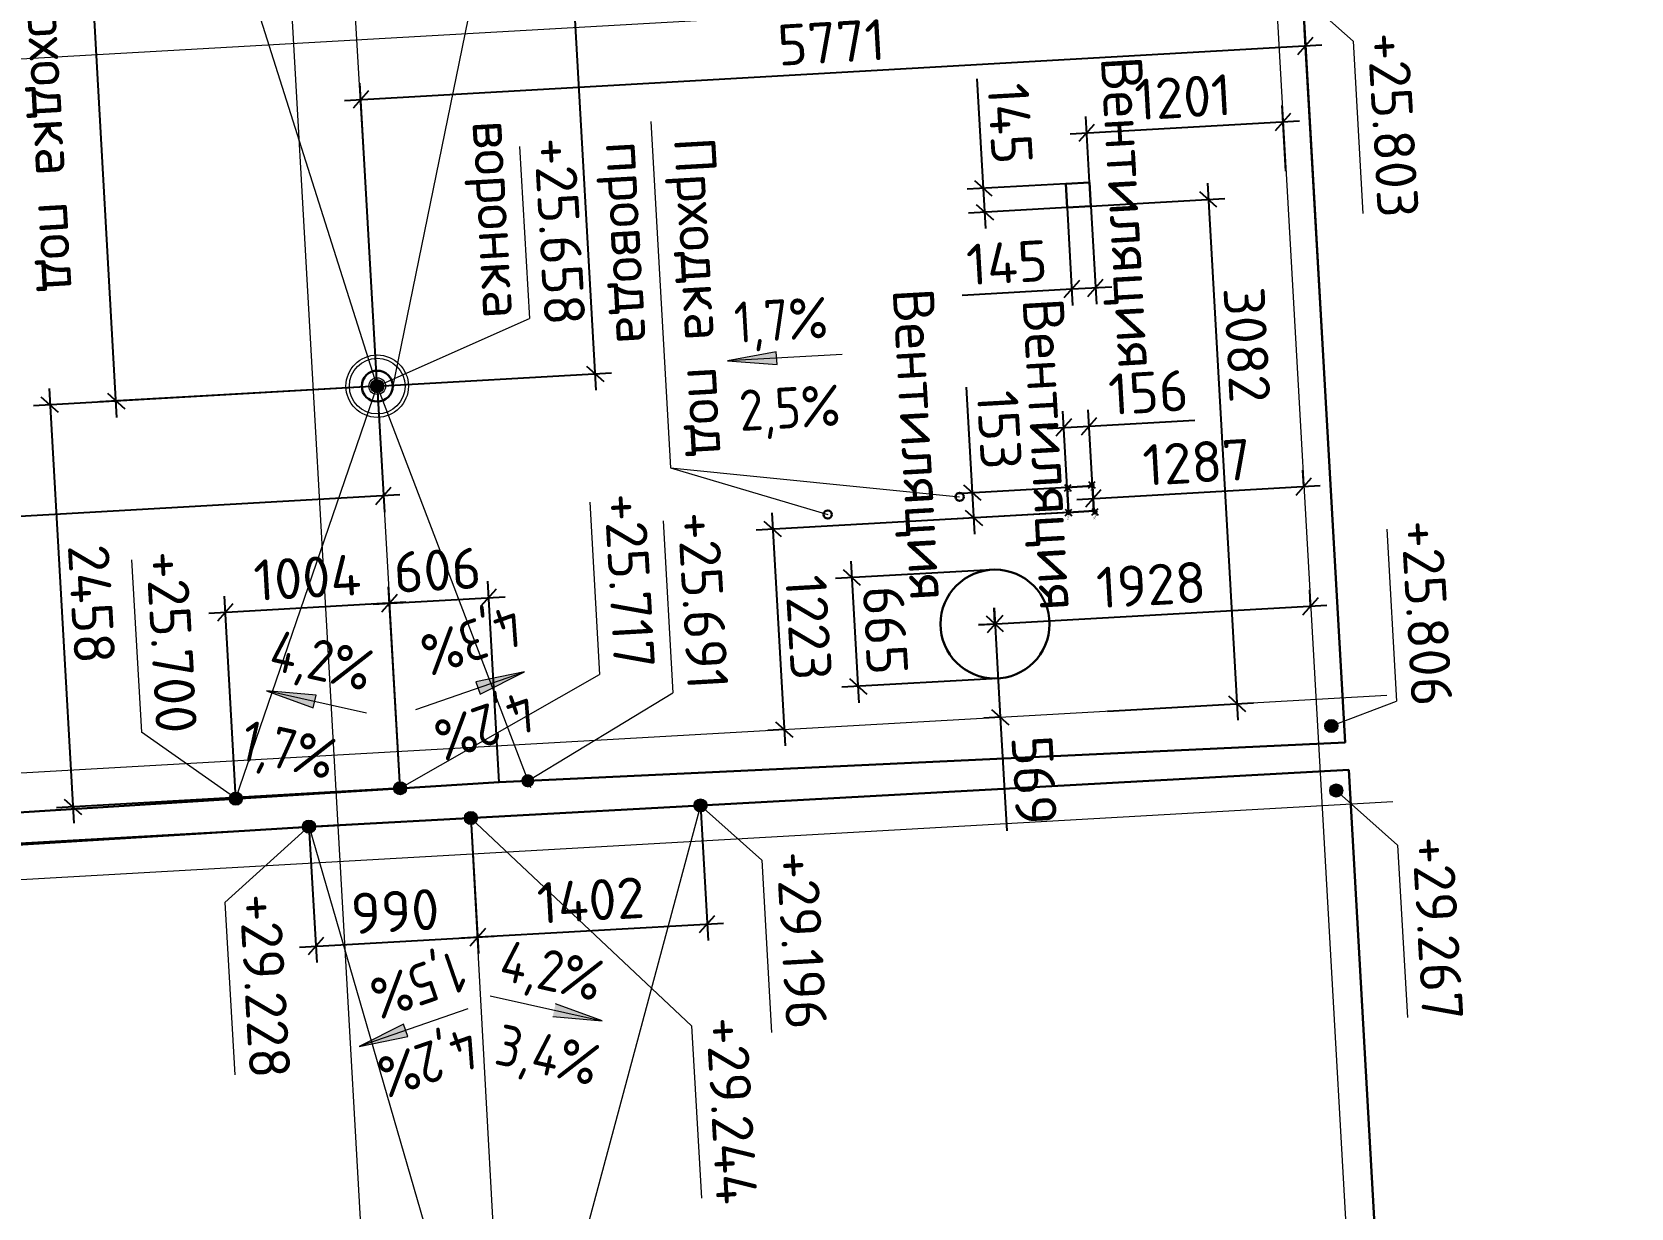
# Model space of a CAD drawing. Header units: metres. Extents: x 107714.2 to 107732.3, y 110797.9 to 110846.2.
# Drawn here: x 107721.78 to 107731.54, y 110826.75 to 110833.92 of the extents above; entities that cross this region are included whole.
import ezdxf

# ---------------------------------------------------------------- set-up
doc = ezdxf.new("R2010")
doc.units = ezdxf.units.M
doc.header["$PDMODE"] = 35
doc.header["$PDSIZE"] = 0.02
doc.linetypes.add('_ШПТ__20_т__2_5__Линия сетки', pattern=[25, 20, -2.5, 0, -2.5])
doc.linetypes.add('CENTER', pattern=[50.8, 31.75, -6.35, 6.35, -6.35])
for name, color, linetype, lineweight in [('Высотные отметки', 7, 'Continuous', 9), ('Линии1', 7, 'Continuous', 30), ('ОСИ', 251, 'CENTER', 18), ('Уклоны в точках', 7, 'Continuous', 9)]:
    doc.layers.add(name, color=color, linetype=linetype, lineweight=lineweight)
doc.layers.add('Сантехнические приборы', color=7, linetype='Continuous', lineweight=18, true_color=0x0080c0)
doc.layers.add('Слой1', color=7, linetype='Continuous')
doc.styles.add('GOST 2.304 type A', font='isocpeur.ttf')
doc.styles.add('GOST Common_2', font='', dxfattribs={"width": 0.9, "height": 250})
doc.styles.add('ISOCPEUR', font='isocpeur.ttf', dxfattribs={"height": 375})
doc.styles.get("Standard").update_dxf_attribs({"font": 'arial.ttf'})
doc.styles.get('GOST Common_2').set_extended_font_data('GOST Common')
doc.dimstyles.new('ISO-25', dxfattribs={"dimtxt": 0.25, "dimasz": 0.1, "dimexe": 0.1, "dimexo": 0, "dimgap": 0.06, "dimtad": 1, "dimdec": 0, "dimlfac": 1000, "dimtxsty": 'GOST 2.304 type A', "dimblk": 'OBLIQUE', "dimcen": 2.5, "dimdle": 0.1, "dimadec": 0, "dimazin": 0, "dimtfac": 1, "dimtdec": 0, "dimtmove": 0, "dimatfit": 3, "dimfxl": 1, "dimarcsym": 0})

# ---------------------------------------------------------------- blocks, each defined once
blk = doc.blocks.new('109_Водосточная воронка - Радиус 70-1083720-_О__R_8_390_')
at = {"layer": 'Сантехнические приборы', "color": 7}
for radius in [190.5, 169.9, 50.8]:
    blk.add_circle((0, 0), radius, dxfattribs=at)
blk = doc.blocks.new('_Oblique')
at = {"color": 0, "linetype": 'ByBlock', "lineweight": -2}
blk.add_line((-0.5, -0.5), (0.5, 0.5), dxfattribs=at)
blk = doc.blocks.new('*D126')
at = {"color": 0, "lineweight": -2, "transparency": 16777216}
for p, q in [((107724.4604, 110829.1272), (107720.4134, 110828.8972)), ((107720.7615, 110824.5342), (107720.5075, 110829.0027)), ((107724.6945, 110824.8579), (107720.656, 110824.6284))]:
    blk.add_line(p, q, dxfattribs=at)
at = {"layer": 'Defpoints', "color": 0, "lineweight": 9, "transparency": 16777216}
for p in [(107724.4604, 110829.1272), (107720.5132, 110828.9029), (107724.6945, 110824.8579, 29.1597)]:
    blk.add_point(p, dxfattribs=at)
at = {"color": 0, "lineweight": -2, "transparency": 16777216, "xscale": 0.1, "yscale": 0.1, "zscale": 0.1}
for p, rotation in [((107720.5132, 110828.9029), 93.25304974487426), ((107720.7558, 110824.6341), 273.2530497448743)]:
    blk.add_blockref('_Oblique', p, dxfattribs=dict(at, rotation=rotation))
at = {"color": 0, "lineweight": 9, "transparency": 16777216, "insert": (107720.8192, 110826.779), "char_height": 0.25, "attachment_point": 5, "rotation": 273.25305, "style": 'GOST 2.304 type A'}
blk.add_mtext('4276', dxfattribs=at)
blk = doc.blocks.new('*D128')
at = {"color": 0, "lineweight": -2, "transparency": 16777216}
for p, q in [((107724.4604, 110829.1272), (107724.5074, 110828.3009)), ((107723.4722, 110829.0746), (107723.5193, 110828.2448)), ((107723.4138, 110828.339), (107724.6015, 110828.4065))]:
    blk.add_line(p, q, dxfattribs=at)
at = {"layer": 'Defpoints', "color": 0, "lineweight": 9, "transparency": 16777216}
for p in [(107724.4604, 110829.1272), (107723.4722, 110829.0746), (107724.5017, 110828.4008)]:
    blk.add_point(p, dxfattribs=at)
at = {"color": 0, "lineweight": -2, "transparency": 16777216, "xscale": 0.1, "yscale": 0.1, "zscale": 0.1}
for p, rotation in [((107724.5017, 110828.4008), 3.253049744874275), ((107723.5137, 110828.3446), 183.2530497448743)]:
    blk.add_blockref('_Oblique', p, dxfattribs=dict(at, rotation=rotation))
at = {"color": 0, "lineweight": 9, "transparency": 16777216, "insert": (107723.9972, 110828.5574), "char_height": 0.25, "attachment_point": 5, "rotation": 3.25305, "style": 'GOST 2.304 type A'}
blk.add_mtext('990', dxfattribs=at)
blk = doc.blocks.new('*D129')
at = {"color": 0, "lineweight": -2, "transparency": 16777216}
for p, q in [((107724.4604, 110829.1272), (107724.5074, 110828.3009)), ((107725.8606, 110829.204), (107725.9074, 110828.3805)), ((107724.4019, 110828.3951), (107726.0016, 110828.486))]:
    blk.add_line(p, q, dxfattribs=at)
at = {"layer": 'Defpoints', "color": 0, "lineweight": 9, "transparency": 16777216}
for p in [(107724.4604, 110829.1272), (107725.8606, 110829.204), (107725.9017, 110828.4804)]:
    blk.add_point(p, dxfattribs=at)
at = {"color": 0, "lineweight": -2, "transparency": 16777216, "xscale": 0.1, "yscale": 0.1, "zscale": 0.1}
for p, rotation in [((107724.5017, 110828.4008), 183.2530497448743), ((107725.9017, 110828.4804), 3.253049744874275)]:
    blk.add_blockref('_Oblique', p, dxfattribs=dict(at, rotation=rotation))
at = {"color": 0, "lineweight": 9, "transparency": 16777216, "insert": (107725.1912, 110828.6253), "char_height": 0.25, "attachment_point": 5, "rotation": 3.25305, "style": 'GOST 2.304 type A'}
blk.add_mtext('1402', dxfattribs=at)
blk = doc.blocks.new('*D130')
at = {"color": 0, "lineweight": -2, "transparency": 16777216}
for p, q in [((107724.0279, 110829.3086), (107723.958, 110830.5376)), ((107724.6326, 110829.3468), (107724.5629, 110830.572)), ((107723.8639, 110830.4321), (107724.6684, 110830.4778))]:
    blk.add_line(p, q, dxfattribs=at)
at = {"layer": 'Defpoints', "color": 0, "lineweight": 9, "transparency": 16777216}
for p in [(107724.5686, 110830.4721), (107724.6326, 110829.3468), (107724.0279, 110829.3086, 25.6561)]:
    blk.add_point(p, dxfattribs=at)
at = {"color": 0, "lineweight": -2, "transparency": 16777216, "xscale": 0.1, "yscale": 0.1, "zscale": 0.1}
for p, rotation in [((107723.9637, 110830.4378), 183.2530497448743), ((107724.5686, 110830.4721), 3.253049744874275)]:
    blk.add_blockref('_Oblique', p, dxfattribs=dict(at, rotation=rotation))
at = {"color": 0, "lineweight": 9, "transparency": 16777216, "insert": (107724.2557, 110830.6397), "char_height": 0.25, "attachment_point": 5, "rotation": 3.25305, "style": 'GOST 2.304 type A'}
blk.add_mtext('606', dxfattribs=at)
blk = doc.blocks.new('*D131')
at = {"color": 0, "lineweight": -2, "transparency": 16777216}
for p, q in [((107724.0279, 110829.3086), (107723.958, 110830.5376)), ((107724.0636, 110830.4434), (107722.8618, 110830.3751)), ((107723.0262, 110829.2454), (107722.956, 110830.4806))]:
    blk.add_line(p, q, dxfattribs=at)
at = {"layer": 'Defpoints', "color": 0, "lineweight": 9, "transparency": 16777216}
for p in [(107722.9616, 110830.3808), (107723.0262, 110829.2454), (107724.0279, 110829.3086)]:
    blk.add_point(p, dxfattribs=at)
at = {"color": 0, "lineweight": -2, "transparency": 16777216, "xscale": 0.1, "yscale": 0.1, "zscale": 0.1}
for p, rotation in [((107723.9637, 110830.4378), 3.253049744874268), ((107722.9616, 110830.3808), 183.2530497448743)]:
    blk.add_blockref('_Oblique', p, dxfattribs=dict(at, rotation=rotation))
at = {"color": 0, "lineweight": 9, "transparency": 16777216, "insert": (107723.4623, 110830.5946), "char_height": 0.25, "attachment_point": 5, "rotation": 3.25305, "style": 'GOST 2.304 type A'}
blk.add_mtext('1004', dxfattribs=at)
blk = doc.blocks.new('*D132')
at = {"color": 0, "lineweight": -2, "transparency": 16777216}
for p, q in [((107723.8884, 110831.7624), (107721.7924, 110831.6432)), ((107721.8865, 110831.7487), (107722.0374, 110829.0953)), ((107724.0279, 110829.3086), (107721.9318, 110829.1895))]:
    blk.add_line(p, q, dxfattribs=at)
at = {"layer": 'Defpoints', "color": 0, "lineweight": 9, "transparency": 16777216}
for p in [(107723.8884, 110831.7624), (107724.0279, 110829.3086, 25.6561), (107722.0317, 110829.1952)]:
    blk.add_point(p, dxfattribs=at)
at = {"color": 0, "lineweight": -2, "transparency": 16777216, "xscale": 0.1, "yscale": 0.1, "zscale": 0.1}
for p, rotation in [((107721.8922, 110831.6489), 93.25304974487426), ((107722.0317, 110829.1952), 273.2530497448743)]:
    blk.add_blockref('_Oblique', p, dxfattribs=dict(at, rotation=rotation))
at = {"color": 0, "lineweight": 9, "transparency": 16777216, "insert": (107722.1466, 110830.4325), "char_height": 0.25, "attachment_point": 5, "rotation": 273.25305, "style": 'GOST 2.304 type A'}
blk.add_mtext('2458', dxfattribs=at)
blk = doc.blocks.new('*D133')
at = {"color": 0, "lineweight": -2, "transparency": 16777216}
for p, q in [((107722.3012, 110831.572), (107721.9811, 110837.2032)), ((107722.1923, 110837.1151), (107721.8869, 110837.0977)), ((107723.8884, 110831.7624), (107722.1956, 110831.6661))]:
    blk.add_line(p, q, dxfattribs=at)
at = {"layer": 'Defpoints', "color": 0, "lineweight": 9, "transparency": 16777216}
for p in [(107721.9868, 110837.1034), (107722.1923, 110837.1151), (107723.8884, 110831.7624)]:
    blk.add_point(p, dxfattribs=at)
at = {"color": 0, "lineweight": -2, "transparency": 16777216, "xscale": 0.1, "yscale": 0.1, "zscale": 0.1}
for p, rotation in [((107721.9868, 110837.1034), 93.25304974487426), ((107722.2955, 110831.6718), 273.2530497448743)]:
    blk.add_blockref('_Oblique', p, dxfattribs=dict(at, rotation=rotation))
at = {"color": 0, "lineweight": 9, "transparency": 16777216, "insert": (107722.3258, 110834.3981), "char_height": 0.25, "attachment_point": 5, "rotation": 273.25305, "style": 'GOST 2.304 type A'}
blk.add_mtext('5440', dxfattribs=at)
blk = doc.blocks.new('*D156')
at = {"color": 0, "lineweight": -2, "transparency": 16777216}
for p, q in [((107727.5872, 110832.9691), (107727.5492, 110833.6381)), ((107728.0882, 110832.9976), (107727.4874, 110832.9635)), ((107727.6011, 110832.7245), (107727.5872, 110832.9691)), ((107728.0965, 110832.8528), (107727.4956, 110832.8187))]:
    blk.add_line(p, q, dxfattribs=at)
at = {"layer": 'Defpoints', "color": 0, "lineweight": 9, "transparency": 16777216}
for p in [(107727.5872, 110832.9691), (107728.0882, 110832.9976), (107728.0965, 110832.8528)]:
    blk.add_point(p, dxfattribs=at)
at = {"color": 0, "lineweight": -2, "transparency": 16777216, "xscale": 0.1, "yscale": 0.1, "zscale": 0.1}
for p, rotation in [((107727.5872, 110832.9691), 93.25304974487426), ((107727.5955, 110832.8244), 273.2530497448743)]:
    blk.add_blockref('_Oblique', p, dxfattribs=dict(at, rotation=rotation))
at = {"color": 0, "lineweight": 9, "transparency": 16777216, "insert": (107727.7501, 110833.364), "char_height": 0.25, "attachment_point": 5, "rotation": 273.25305, "style": 'GOST 2.304 type A'}
blk.add_mtext('145', dxfattribs=at)
blk = doc.blocks.new('*D157')
at = {"color": 0, "lineweight": -2, "transparency": 16777216}
for p, q in [((107728.9528, 110833.0017), (107729.139, 110829.725)), ((107728.1688, 110832.857), (107729.0583, 110832.9075)), ((107728.3437, 110829.7799), (107729.2332, 110829.8305))]:
    blk.add_line(p, q, dxfattribs=at)
at = {"layer": 'Defpoints', "color": 0, "lineweight": 9, "transparency": 16777216}
for p in [(107728.1688, 110832.857), (107729.1333, 110829.8248), (107728.3437, 110829.7799)]:
    blk.add_point(p, dxfattribs=at)
at = {"color": 0, "lineweight": -2, "transparency": 16777216, "xscale": 0.1, "yscale": 0.1, "zscale": 0.1}
for p, rotation in [((107728.9585, 110832.9018), 93.25304974487426), ((107729.1333, 110829.8248), 273.2530497448743)]:
    blk.add_blockref('_Oblique', p, dxfattribs=dict(at, rotation=rotation))
at = {"color": 0, "lineweight": 9, "transparency": 16777216, "insert": (107729.1942, 110832.0145), "char_height": 0.25, "attachment_point": 5, "rotation": 273.25305, "style": 'GOST 2.304 type A'}
blk.add_mtext('3082', dxfattribs=at)
blk = doc.blocks.new('*D158')
at = {"color": 0, "lineweight": -2, "transparency": 16777216}
for p, q in [((107729.4316, 110833.074), (107729.4088, 110833.4752)), ((107728.116, 110833.3015), (107729.5143, 110833.381)), ((107728.233, 110833.0058), (107728.2102, 110833.4071))]:
    blk.add_line(p, q, dxfattribs=at)
at = {"layer": 'Defpoints', "color": 0, "lineweight": 9, "transparency": 16777216}
for p in [(107729.4145, 110833.3753), (107729.4316, 110833.074), (107728.233, 110833.0058)]:
    blk.add_point(p, dxfattribs=at)
at = {"color": 0, "lineweight": -2, "transparency": 16777216, "xscale": 0.1, "yscale": 0.1, "zscale": 0.1}
for p, rotation in [((107729.4145, 110833.3753), 3.253049744874275), ((107728.2159, 110833.3072), 183.2530497448743)]:
    blk.add_blockref('_Oblique', p, dxfattribs=dict(at, rotation=rotation))
at = {"color": 0, "lineweight": 9, "transparency": 16777216, "insert": (107728.8047, 110833.526), "char_height": 0.25, "attachment_point": 5, "rotation": 3.25305, "style": 'GOST 2.304 type A'}
blk.add_mtext('1201', dxfattribs=at)
blk = doc.blocks.new('*D159')
at = {"color": 0, "lineweight": -2, "transparency": 16777216}
for p, q in [((107728.0965, 110832.8528), (107728.1305, 110832.2537)), ((107728.2412, 110832.8611), (107728.2753, 110832.2619)), ((107728.1248, 110832.3535), (107727.4559, 110832.3155)), ((107728.3694, 110832.3674), (107728.1248, 110832.3535))]:
    blk.add_line(p, q, dxfattribs=at)
at = {"layer": 'Defpoints', "color": 0, "lineweight": 9, "transparency": 16777216}
for p in [(107728.0965, 110832.8528), (107728.2412, 110832.8611), (107728.1248, 110832.3535)]:
    blk.add_point(p, dxfattribs=at)
at = {"color": 0, "lineweight": -2, "transparency": 16777216, "xscale": 0.1, "yscale": 0.1, "zscale": 0.1}
for p, rotation in [((107728.1248, 110832.3535), 183.2530497448743), ((107728.2696, 110832.3618), 3.253049744874268)]:
    blk.add_blockref('_Oblique', p, dxfattribs=dict(at, rotation=rotation))
at = {"color": 0, "lineweight": 9, "transparency": 16777216, "insert": (107727.73, 110832.5164), "char_height": 0.25, "attachment_point": 5, "rotation": 3.25305, "style": 'GOST 2.304 type A'}
blk.add_mtext('145', dxfattribs=at)
blk = doc.blocks.new('*D160')
at = {"color": 0, "lineweight": -2, "transparency": 16777216}
for p, q in [((107728.183, 110830.9961), (107726.2012, 110830.8835)), ((107726.2954, 110830.989), (107726.3761, 110829.5679)), ((107726.3705, 110829.6678), (107726.2706, 110829.6621))]:
    blk.add_line(p, q, dxfattribs=at)
at = {"layer": 'Defpoints', "color": 0, "lineweight": 9, "transparency": 16777216}
for p in [(107728.183, 110830.9961), (107726.3705, 110829.6678), (107726.3705, 110829.6678)]:
    blk.add_point(p, dxfattribs=at)
at = {"color": 0, "lineweight": -2, "transparency": 16777216, "xscale": 0.1, "yscale": 0.1, "zscale": 0.1}
for p, rotation in [((107726.301, 110830.8892), 93.25304974487426), ((107726.3705, 110829.6678), 273.2530497448743)]:
    blk.add_blockref('_Oblique', p, dxfattribs=dict(at, rotation=rotation))
at = {"color": 0, "lineweight": 9, "transparency": 16777216, "insert": (107726.5204, 110830.289), "char_height": 0.25, "attachment_point": 5, "rotation": 273.25305, "style": 'GOST 2.304 type A'}
blk.add_mtext('1223', dxfattribs=at)
blk = doc.blocks.new('*D161')
at = {"color": 0, "lineweight": -2, "transparency": 16777216}
for p, q in [((107728.2563, 110831.077), (107728.2506, 110831.1769)), ((107729.541, 110831.15), (107729.5353, 110831.2499)), ((107728.1565, 110831.0713), (107729.6408, 110831.1557))]:
    blk.add_line(p, q, dxfattribs=at)
at = {"layer": 'Defpoints', "color": 0, "lineweight": 9, "transparency": 16777216}
for p in [(107728.2563, 110831.077), (107729.541, 110831.15), (107729.541, 110831.15)]:
    blk.add_point(p, dxfattribs=at)
at = {"color": 0, "lineweight": -2, "transparency": 16777216, "xscale": 0.1, "yscale": 0.1, "zscale": 0.1}
for p, rotation in [((107729.541, 110831.15), 3.253049744874275), ((107728.2563, 110831.077), 183.2530497448743)]:
    blk.add_blockref('_Oblique', p, dxfattribs=dict(at, rotation=rotation))
at = {"color": 0, "lineweight": 9, "transparency": 16777216, "insert": (107728.8881, 110831.2982), "char_height": 0.25, "attachment_point": 5, "rotation": 3.25305, "style": 'GOST 2.304 type A'}
blk.add_mtext('1287', dxfattribs=at)
blk = doc.blocks.new('*D162')
at = {"color": 0, "lineweight": -2, "transparency": 16777216}
for p, q in [((107727.5201, 110831.1119), (107727.4835, 110831.7558)), ((107728.0966, 110831.1446), (107727.4203, 110831.1062)), ((107727.5345, 110830.8591), (107727.5201, 110831.1119)), ((107728.1053, 110830.9917), (107727.429, 110830.9533))]:
    blk.add_line(p, q, dxfattribs=at)
at = {"layer": 'Defpoints', "color": 0, "lineweight": 9, "transparency": 16777216}
for p in [(107727.5201, 110831.1119), (107728.0966, 110831.1446), (107728.1053, 110830.9917)]:
    blk.add_point(p, dxfattribs=at)
at = {"color": 0, "lineweight": -2, "transparency": 16777216, "xscale": 0.1, "yscale": 0.1, "zscale": 0.1}
for p, rotation in [((107727.5201, 110831.1119), 93.25304974487426), ((107727.5288, 110830.959), 273.2530497448743)]:
    blk.add_blockref('_Oblique', p, dxfattribs=dict(at, rotation=rotation))
at = {"color": 0, "lineweight": 9, "transparency": 16777216, "insert": (107727.6837, 110831.4943), "char_height": 0.25, "attachment_point": 5, "rotation": 273.25305, "style": 'GOST 2.304 type A'}
blk.add_mtext('153', dxfattribs=at)
blk = doc.blocks.new('*D163')
at = {"color": 0, "lineweight": -2, "transparency": 16777216}
for p, q in [((107728.0966, 110831.1446), (107728.0701, 110831.61)), ((107728.252, 110831.1535), (107728.2255, 110831.6188)), ((107727.976, 110831.5045), (107728.2312, 110831.519)), ((107728.2312, 110831.519), (107728.8751, 110831.5556))]:
    blk.add_line(p, q, dxfattribs=at)
at = {"layer": 'Defpoints', "color": 0, "lineweight": 9, "transparency": 16777216}
for p in [(107728.2312, 110831.519), (107728.0966, 110831.1446), (107728.252, 110831.1535)]:
    blk.add_point(p, dxfattribs=at)
at = {"color": 0, "lineweight": -2, "transparency": 16777216, "xscale": 0.1, "yscale": 0.1, "zscale": 0.1}
for p, rotation in [((107728.0758, 110831.5102), 183.2530497448743), ((107728.2312, 110831.519), 3.253049744874275)]:
    blk.add_blockref('_Oblique', p, dxfattribs=dict(at, rotation=rotation))
at = {"color": 0, "lineweight": 9, "transparency": 16777216, "insert": (107728.5926, 110831.7248), "char_height": 0.25, "attachment_point": 5, "rotation": 3.25305, "style": 'GOST 2.304 type A'}
blk.add_mtext('156', dxfattribs=at)
blk = doc.blocks.new('*D164')
at = {"color": 0, "lineweight": -2, "transparency": 16777216}
for p, q in [((107726.8283, 110829.8306), (107726.7792, 110830.6939)), ((107727.6383, 110830.6425), (107726.685, 110830.5884)), ((107727.676, 110829.979), (107726.7228, 110829.9248))]:
    blk.add_line(p, q, dxfattribs=at)
at = {"layer": 'Defpoints', "color": 0, "lineweight": 9, "transparency": 16777216}
for p in [(107726.7849, 110830.594), (107727.6383, 110830.6425, 25.7483), (107727.676, 110829.979, 25.7483)]:
    blk.add_point(p, dxfattribs=at)
at = {"color": 0, "lineweight": -2, "transparency": 16777216, "xscale": 0.1, "yscale": 0.1, "zscale": 0.1}
for p, rotation in [((107726.7849, 110830.594), 93.25304974487426), ((107726.8226, 110829.9305), 273.2530497448743)]:
    blk.add_blockref('_Oblique', p, dxfattribs=dict(at, rotation=rotation))
at = {"color": 0, "lineweight": 9, "transparency": 16777216, "insert": (107726.9884, 110830.2728), "char_height": 0.25, "attachment_point": 5, "rotation": 273.25305, "style": 'GOST 2.304 type A'}
blk.add_mtext('665', dxfattribs=at)
blk = doc.blocks.new('*D165')
at = {"color": 0, "lineweight": -2, "transparency": 16777216}
for p, q in [((107727.6515, 110830.4106), (107727.6894, 110829.7427)), ((107727.6571, 110830.3108), (107727.5573, 110830.3051)), ((107727.6894, 110829.7427), (107727.5896, 110829.7371)), ((107727.6894, 110829.7427), (107727.7289, 110829.0489))]:
    blk.add_line(p, q, dxfattribs=at)
at = {"layer": 'Defpoints', "color": 0, "lineweight": 9, "transparency": 16777216}
for p in [(107727.6571, 110830.3108, 25.7483), (107727.6894, 110829.7427), (107727.6894, 110829.7427)]:
    blk.add_point(p, dxfattribs=at)
at = {"color": 0, "lineweight": -2, "transparency": 16777216, "xscale": 0.1, "yscale": 0.1, "zscale": 0.1}
for p, rotation in [((107727.6571, 110830.3108), 93.25304974487426), ((107727.6894, 110829.7427), 273.2530497448743)]:
    blk.add_blockref('_Oblique', p, dxfattribs=dict(at, rotation=rotation))
at = {"color": 0, "lineweight": 9, "transparency": 16777216, "insert": (107727.8967, 110829.3564), "char_height": 0.25, "attachment_point": 5, "rotation": 273.25305, "style": 'GOST 2.304 type A'}
blk.add_mtext('569', dxfattribs=at)
blk = doc.blocks.new('*D166')
at = {"color": 0, "lineweight": -2, "transparency": 16777216}
for p, q in [((107729.5824, 110830.4202), (107729.5768, 110830.52)), ((107727.5573, 110830.3051), (107729.6823, 110830.4259)), ((107727.6571, 110830.3108), (107727.6515, 110830.4106))]:
    blk.add_line(p, q, dxfattribs=at)
at = {"layer": 'Defpoints', "color": 0, "lineweight": 9, "transparency": 16777216}
for p in [(107729.5824, 110830.4202), (107729.5824, 110830.4202), (107727.6571, 110830.3108, 25.7483)]:
    blk.add_point(p, dxfattribs=at)
at = {"color": 0, "lineweight": -2, "transparency": 16777216, "xscale": 0.1, "yscale": 0.1, "zscale": 0.1}
for p, rotation in [((107729.5824, 110830.4202), 3.253049744874275), ((107727.6571, 110830.3108), 183.2530497448743)]:
    blk.add_blockref('_Oblique', p, dxfattribs=dict(at, rotation=rotation))
at = {"color": 0, "lineweight": 9, "transparency": 16777216, "insert": (107728.6093, 110830.5502), "char_height": 0.25, "attachment_point": 5, "rotation": 3.25305, "style": 'GOST 2.304 type A'}
blk.add_mtext('1928', dxfattribs=at)
blk = doc.blocks.new('*D174')
at = {"color": 0, "lineweight": -2, "transparency": 16777216}
for p, q in [((107729.6505, 110832.0901), (107729.5454, 110833.9393)), ((107723.6891, 110833.5063), (107729.651, 110833.8452)), ((107723.8884, 110831.7624), (107723.7833, 110833.6118))]:
    blk.add_line(p, q, dxfattribs=at)
at = {"layer": 'Defpoints', "color": 0, "lineweight": 9, "transparency": 16777216}
for p in [(107729.5511, 110833.8395), (107729.6505, 110832.0901), (107723.8884, 110831.7624)]:
    blk.add_point(p, dxfattribs=at)
at = {"color": 0, "lineweight": -2, "transparency": 16777216, "xscale": 0.1, "yscale": 0.1, "zscale": 0.1}
for p, rotation in [((107729.5511, 110833.8395), 3.253049744874275), ((107723.789, 110833.512), 183.2530497448743)]:
    blk.add_blockref('_Oblique', p, dxfattribs=dict(at, rotation=rotation))
at = {"color": 0, "lineweight": 9, "transparency": 16777216, "insert": (107726.6596, 110833.8604), "char_height": 0.25, "attachment_point": 5, "rotation": 3.25305, "style": 'GOST 2.304 type A'}
blk.add_mtext('5771', dxfattribs=at)
blk = doc.blocks.new('*D175')
at = {"color": 0, "lineweight": -2, "transparency": 16777216}
for p, q in [((107723.8884, 110831.7624), (107723.9322, 110830.9927)), ((107717.3797, 110831.4282), (107717.4255, 110830.6229)), ((107724.0263, 110831.0983), (107717.32, 110830.7171))]:
    blk.add_line(p, q, dxfattribs=at)
at = {"layer": 'Defpoints', "color": 0, "lineweight": 9, "transparency": 16777216}
for p in [(107723.8884, 110831.7624), (107717.3797, 110831.4282), (107717.4198, 110830.7228)]:
    blk.add_point(p, dxfattribs=at)
at = {"color": 0, "lineweight": -2, "transparency": 16777216, "xscale": 0.1, "yscale": 0.1, "zscale": 0.1}
for p, rotation in [((107723.9265, 110831.0926), 3.253049744874268), ((107717.4198, 110830.7228), 183.2530497448743)]:
    blk.add_blockref('_Oblique', p, dxfattribs=dict(at, rotation=rotation))
at = {"color": 0, "lineweight": 9, "transparency": 16777216, "insert": (107720.6627, 110831.0924), "char_height": 0.25, "attachment_point": 5, "rotation": 3.25305, "style": 'GOST 2.304 type A'}
blk.add_mtext('6517', dxfattribs=at)
blk = doc.blocks.new('*D176')
at = {"color": 0, "lineweight": -2, "transparency": 16777216}
for p, q in [((107725.2245, 110831.7381), (107724.9044, 110837.3694)), ((107723.57, 110837.1934), (107725.0099, 110837.2752)), ((107723.8884, 110831.7624), (107725.3187, 110831.8437))]:
    blk.add_line(p, q, dxfattribs=at)
at = {"layer": 'Defpoints', "color": 0, "lineweight": 9, "transparency": 16777216}
for p in [(107724.9101, 110837.2696), (107723.57, 110837.1934), (107723.8884, 110831.7624)]:
    blk.add_point(p, dxfattribs=at)
at = {"color": 0, "lineweight": -2, "transparency": 16777216, "xscale": 0.1, "yscale": 0.1, "zscale": 0.1}
for p, rotation in [((107724.9101, 110837.2696), 93.25304974487426), ((107725.2188, 110831.838), 273.2530497448743)]:
    blk.add_blockref('_Oblique', p, dxfattribs=dict(at, rotation=rotation))
at = {"color": 0, "lineweight": 9, "transparency": 16777216, "insert": (107725.2492, 110834.5643), "char_height": 0.25, "attachment_point": 5, "rotation": 273.25305, "style": 'GOST 2.304 type A'}
blk.add_mtext('5440', dxfattribs=at)

msp = doc.modelspace()

# ---------------------------------------------------------------- hatches: boundary and pattern name
at = {"layer": 'Высотные отметки', "lineweight": 20}
h = msp.add_hatch(color=256, dxfattribs=at)
edge = h.paths.add_edge_path(flags=0)
edge.add_arc((107723.8884, 110831.7624), 0.04, -86.74695, 273.25305)
h = msp.add_hatch(color=256, dxfattribs=at)
edge = h.paths.add_edge_path(flags=0)
edge.add_arc((107729.7089, 110829.6888), 0.04, -86.74695, 273.25305)
h = msp.add_hatch(color=256, dxfattribs=at)
edge = h.paths.add_edge_path(flags=0)
edge.add_arc((107724.0279, 110829.3086), 0.04, -86.74695, 273.25305)
h = msp.add_hatch(color=256, dxfattribs=at)
edge = h.paths.add_edge_path(flags=0)
edge.add_arc((107724.8071, 110829.3544), 0.04, -86.74695, 273.25305)
h = msp.add_hatch(color=256, dxfattribs=at)
edge = h.paths.add_edge_path(flags=0)
edge.add_arc((107729.7389, 110829.2948), 0.04, -86.74695, 273.25305)
h = msp.add_hatch(color=256, dxfattribs=at)
edge = h.paths.add_edge_path(flags=0)
edge.add_arc((107723.0262, 110829.2454), 0.04, -86.74695, 273.25305)
h = msp.add_hatch(color=256, dxfattribs=at)
edge = h.paths.add_edge_path(flags=0)
edge.add_arc((107725.8606, 110829.204), 0.04, -86.74695, 273.25305)
h = msp.add_hatch(color=256, dxfattribs=at)
edge = h.paths.add_edge_path(flags=0)
edge.add_arc((107724.4604, 110829.1272), 0.04, -86.74695, 273.25305)
h = msp.add_hatch(color=256, dxfattribs=at)
edge = h.paths.add_edge_path(flags=0)
edge.add_arc((107723.4722, 110829.0746), 0.04, -86.74695, 273.25305)
at = {"layer": 'Уклоны в точках', "lineweight": 20}
for points in [[(107726.0259, 110831.9162), (107726.3276, 110831.8938), (107726.3231, 110831.9727)], [(107724.7866, 110830.0186), (107724.4902, 110829.9577), (107724.516, 110829.8831)], [(107723.2142, 110829.9032), (107723.4984, 110829.7992), (107723.5156, 110829.8763)], [(107725.2607, 110827.8898), (107724.9766, 110827.9938), (107724.9594, 110827.9167)], [(107723.7794, 110827.7335), (107724.0758, 110827.7944), (107724.0499, 110827.8691)]]:
    msp.add_hatch(color=256, dxfattribs=at).paths.add_polyline_path(points, flags=0)

# ---------------------------------------------------------------- linework, layer by layer
at = {"lineweight": 9}
for p, q in [((107723.0265, 110829.2462), (107723.8884, 110831.7624, 25.6561)), ((107723.8884, 110831.7624, 25.6561), (107724.8233, 110829.3124, 25.6907))]:
    msp.add_line(p, q, dxfattribs=at)
for points in [[(107723.8884, 110831.7624), (107722.1923, 110837.1151), (107723.3087, 110841.6486), (107722.0934, 110844.0032)], [(107723.8884, 110831.7624), (107723.3087, 110841.6486)], [(107724.6895, 110824.9493), (107724.4604, 110829.1272)], [(107725.8606, 110829.204), (107724.7182, 110824.9463)], [(107723.4738, 110829.0731), (107724.669, 110824.9458)]]:
    msp.add_lwpolyline(points, dxfattribs=at)
for points, elevation in [([(107725.1127, 110837.2811), (107723.9827, 110831.7551)], 25.7073), ([(107723.8884, 110831.7624), (107724.0279, 110829.3086)], 25.6561)]:
    msp.add_lwpolyline(points, dxfattribs=dict(at, elevation=elevation))
at = {"color": 1, "lineweight": 9}
for points in [[(107725.5572, 110833.377), (107725.6773, 110831.2639), (107726.6368, 110830.9794)], [(107725.6773, 110831.2639), (107727.4414, 110831.0873)]]:
    msp.add_lwpolyline(points, dxfattribs=at)
at = {"lineweight": 30}
for centre in [(107727.4414, 110831.0873, 24.4673), (107726.6368, 110830.9794, 24.4673)]:
    msp.add_circle(centre, 0.025, dxfattribs=at)
at = {"layer": 'Высотные отметки'}
for p, q in [((107729.4666, 110834.2008), (107729.841, 110833.8666)), ((107729.841, 110833.8666), (107729.9008, 110832.8157)), ((107724.757, 110833.2253), (107724.8167, 110832.1744)), ((107723.8884, 110831.7624), (107724.8167, 110832.1744)), ((107725.1851, 110831.0547, 25.6561), (107725.2448, 110830.0038, 25.6561)), ((107725.6329, 110830.941), (107725.6926, 110829.8901)), ((107730.0466, 110830.8907), (107730.1064, 110829.8398)), ((107722.3902, 110830.7024), (107722.4499, 110829.6516)), ((107724.0279, 110829.3086, 25.6561), (107725.2448, 110830.0038, 25.6561)), ((107724.807, 110829.355), (107725.6926, 110829.8901)), ((107729.7089, 110829.6888), (107730.1064, 110829.8398)), ((107723.0262, 110829.2454), (107722.4499, 110829.6516)), ((107729.7389, 110829.2948), (107730.1133, 110828.9607)), ((107724.4604, 110829.1272, 29.1756), (107725.8064, 110827.8591, 29.1756)), ((107725.8606, 110829.204, 29.1756), (107726.235, 110828.8699, 29.1756)), ((107723.4722, 110829.0746), (107722.9596, 110828.6114, 29.1756)), ((107730.1133, 110828.9607), (107730.173, 110827.9098)), ((107726.235, 110828.8699, 29.1756), (107726.2947, 110827.819, 29.1756)), ((107722.9596, 110828.6114, 29.1756), (107723.0193, 110827.5605, 29.1756)), ((107725.8064, 110827.8591, 29.1756), (107725.8661, 110826.8082, 29.1756))]:
    msp.add_line(p, q, dxfattribs=at)
at = {"layer": 'Высотные отметки', "lineweight": 20}
for centre in [(107723.8884, 110831.7624), (107729.7089, 110829.6888), (107724.0279, 110829.3086, 25.6561), (107729.7389, 110829.2948), (107723.0262, 110829.2454), (107725.8606, 110829.204, 29.1756), (107724.4604, 110829.1272, 29.1756), (107723.4722, 110829.0746)]:
    msp.add_circle(centre, 0.04, dxfattribs=at)
at = {"layer": 'Линии1'}
for points in [[(107728.9887, 110844.3874), (107729.2487, 110839.3862), (107729.5202, 110834.3812), (107729.7929, 110829.5884), (107724.6326, 110829.3468), (107717.5097, 110828.8973), (107717.2842, 110833.2892), (107717.007, 110838.2211), (107716.6987, 110843.6966), (107720.0244, 110843.8801), (107722.5482, 110844.0303), (107723.9174, 110844.1052)], [(107728.0882, 110832.9976), (107728.0965, 110832.8528), (107728.2412, 110832.8611), (107728.233, 110833.0058)], [(107728.0966, 110831.1446), (107728.1053, 110830.9917), (107728.2606, 110831.0006), (107728.252, 110831.1535)], [(107729.8146, 110829.4216), (107730.1535, 110823.4379), (107730.4955, 110817.4217), (107730.8232, 110811.4345), (107731.1948, 110805.4522), (107731.5369, 110799.069), (107727.5664, 110798.848), (107726.1087, 110798.7645), (107724.6366, 110798.6691), (107721.5411, 110798.4787), (107719.2511, 110798.3483), (107718.9307, 110804.4255), (107718.5833, 110810.3458), (107718.2386, 110816.3355), (107717.9049, 110822.3253), (107717.7185, 110825.242), (107717.5134, 110828.7285), (107721.099, 110828.9269), (107723.4738, 110829.0731), (107725.8606, 110829.204)]]:
    msp.add_lwpolyline(points, close=True, dxfattribs=at)
for centre, radius in [((107723.8884, 110831.7624, 25.6561), 0.0945), ((107727.6571, 110830.3108, 25.7483), 0.3323)]:
    msp.add_circle(centre, radius, dxfattribs=at)
at = {"layer": 'ОСИ', "linetype": '_ШПТ__20_т__2_5__Линия сетки', "lineweight": 5}
for p, q in [((107728.735, 110845.3308), (107731.3809, 110798.7777)), ((107722.7446, 110844.9904), (107725.3906, 110798.4372)), ((107715.6173, 110833.4136), (107729.8011, 110834.2198)), ((107715.8641, 110829.0706), (107730.048, 110829.8768)), ((107716.4127, 110828.4508), (107730.0849, 110829.2278))]:
    msp.add_line(p, q, dxfattribs=at)
at = {"layer": 'Слой1'}
for p in [(107728.2484, 110831.1607, 25.7605), (107728.101, 110831.1422, 25.7539), (107728.1053, 110830.9917, 25.7544), (107728.2672, 110830.9952, 25.7562)]:
    msp.add_point(p, dxfattribs=at)
at = {"layer": 'Уклоны в точках', "lineweight": 20}
for p, q in [((107726.3231, 110831.9727), (107726.0259, 110831.9162)), ((107726.3276, 110831.8938), (107726.3231, 110831.9727)), ((107726.0259, 110831.9162), (107726.3276, 110831.8938)), ((107724.7866, 110830.0186, -29.165), (107724.4902, 110829.9577, -29.165)), ((107724.516, 110829.8831, -29.165), (107724.7866, 110830.0186, -29.165)), ((107723.2142, 110829.9032, -58.33), (107723.4984, 110829.7992, -58.33)), ((107723.5156, 110829.8763, -58.33), (107723.2142, 110829.9032, -58.33)), ((107724.4902, 110829.9577, -29.165), (107724.516, 110829.8831, -29.165)), ((107723.4984, 110829.7992, -58.33), (107723.5156, 110829.8763, -58.33)), ((107725.2607, 110827.8898), (107724.9766, 110827.9938)), ((107724.0499, 110827.8691), (107723.7794, 110827.7335)), ((107724.0758, 110827.7944), (107724.0499, 110827.8691)), ((107724.9594, 110827.9167), (107725.2607, 110827.8898)), ((107723.7794, 110827.7335), (107724.0758, 110827.7944))]:
    msp.add_line(p, q, dxfattribs=at)
at = {"layer": 'Уклоны в точках'}
for p, q in [((107726.7247, 110831.956), (107726.0259, 110831.9162)), ((107724.1251, 110829.7894, -29.165), (107724.7866, 110830.0186, -29.165)), ((107723.8241, 110829.7668, -58.33), (107723.2142, 110829.9032, -58.33)), ((107724.4408, 110827.9627), (107723.7794, 110827.7335)), ((107724.5776, 110828.0426), (107725.2607, 110827.8898))]:
    msp.add_line(p, q, dxfattribs=at)

# ---------------------------------------------------------------- block references
at = {"layer": 'Сантехнические приборы', "color": 7, "xscale": 0.001, "yscale": 0.001, "zscale": 0.001, "rotation": 92.72256102742857}
msp.add_blockref('109_Водосточная воронка - Радиус 70-1083720-_О__R_8_390_', (107723.8884, 110831.7624, 25.6561), dxfattribs=at)

# ---------------------------------------------------------------- texts
at = {"color": 1, "char_height": 0.25, "width": 2.006311, "attachment_point": 1, "rotation": 273.25305, "style": 'ISOCPEUR'}
for insert in [(107721.9884, 110834.2956, 24.5782), (107725.9473, 110833.2888)]:
    msp.add_mtext('Прходка под провода', dxfattribs=dict(at, insert=insert))
at = {"char_height": 0.25, "width": 1.266666, "attachment_point": 1, "rotation": 273.25305, "style": 'ISOCPEUR'}
for s, insert in [('+25.803', (107730.1785, 110833.9286, -29.1756)), ('Вентиляция', (107728.5518, 110833.7811)), ('воронка', (107724.7183, 110833.3923)), ('+25.658', (107725.0945, 110833.2873, -29.1756)), ('Вентиляция', (107727.282, 110832.3662)), ('Вентиляция', (107728.0742, 110832.3058)), ('+25.717', (107725.5226, 110831.1167, -3.5195)), ('+25.691', (107725.9704, 110831.003, -29.1756)), ('+25.806', (107730.3841, 110830.9527, -29.1756)), ('+25.700', (107722.7277, 110830.7644, -29.1756)), ('+29.267', (107730.4508, 110829.0227, -29.1756)), ('+29.196', (107726.5725, 110828.9318)), ('+29.228', (107723.2971, 110828.6734)), ('+29.244', (107726.1439, 110827.9211))]:
    msp.add_mtext(s, dxfattribs=dict(at, insert=insert))
at = {"layer": 'Слой1', "char_height": 0.01, "rotation": 273.25305}
for s, insert, width, attachment_point in [(' 25.754', (107728.101, 110831.1422, 25.7539), 0.56, 1), (' 118', (107728.101, 110831.1422, 25.7539), 0.4, 7), (' 25.76', (107728.2484, 110831.1607, 25.7605), 0.48, 1), (' 117', (107728.2484, 110831.1607, 25.7605), 0.4, 7), (' 25.754', (107728.1053, 110830.9917, 25.7544), 0.56, 1), (' 119', (107728.1053, 110830.9917, 25.7544), 0.4, 7), (' 25.756', (107728.2672, 110830.9952, 25.7562), 0.56, 1), (' 116', (107728.2672, 110830.9952, 25.7562), 0.4, 7)]:
    msp.add_mtext(s, dxfattribs=dict(at, insert=insert, width=width, attachment_point=attachment_point))
at = {"layer": 'Уклоны в точках', "char_height": 0.25, "attachment_point": 1, "line_spacing_factor": 1.022761, "style": 'GOST Common_2'}
for s, insert, width, rotation in [('1,7%', (107726.0589, 110832.2754), 0.71203, 3.25305), ('2,5%', (107726.0894, 110831.738), 0.71203, 3.25305), ('4,3%', (107724.805, 110830.1957, -29.165), 0.790474, 199.11062), ('4,2%', (107723.2718, 110830.2792, -58.33), 0.790474, 347.39548), ('4,2%', (107724.8838, 110829.6748, -29.165), 0.790474, 199.11062), ('1,7%', (107723.0941, 110829.7292, -58.33), 0.790474, 347.39548), ('4,2%', (107724.6756, 110828.3862), 0.790474, 347.39548), ('1,5%', (107724.4512, 110828.0843), 0.790474, 199.11062), ('3,4%', (107724.649, 110827.8724), 0.790474, 347.39548), ('4,2%', (107724.5381, 110827.6189), 0.790474, 199.11062)]:
    msp.add_mtext(s, dxfattribs=dict(at, insert=insert, width=width, rotation=rotation))

# ---------------------------------------------------------------- dimensions: what is measured, and where the dimension line sits
at = {"lineweight": 9}
for base, p1, p2, angle, picture, middle in [((107724.9101, 110837.2696), (107723.8884, 110831.7624), (107723.57, 110837.1934), 273.25305, '*D176', (107725.2492, 110834.5643)), ((107729.5511, 110833.8395), (107723.8884, 110831.7624), (107729.6505, 110832.0901), 3.25305, '*D174', (107726.6596, 110833.8604)), ((107729.4145, 110833.3753), (107728.233, 110833.0058), (107729.4316, 110833.074), 3.25305, '*D158', (107728.8047, 110833.526)), ((107727.5872, 110832.9691), (107728.0965, 110832.8528), (107728.0882, 110832.9976), 273.25305, '*D156', (107727.7501, 110833.364)), ((107728.1248, 110832.3535), (107728.2412, 110832.8611), (107728.0965, 110832.8528), 3.25305, '*D159', (107727.73, 110832.5164)), ((107728.2312, 110831.519), (107728.0966, 110831.1446), (107728.252, 110831.1535), 3.25305, '*D163', (107728.5926, 110831.7248)), ((107717.4198, 110830.7228), (107723.8884, 110831.7624), (107717.3797, 110831.4282), 3.25305, '*D175', (107720.6627, 110831.0924)), ((107722.0317, 110829.1952), (107723.8884, 110831.7624), (107724.0279, 110829.3086, 25.6561), 273.25305, '*D132', (107722.1466, 110830.4325)), ((107727.5201, 110831.1119), (107728.1053, 110830.9917), (107728.0966, 110831.1446), 273.25305, '*D162', (107727.6837, 110831.4943)), ((107729.541, 110831.15), (107728.2563, 110831.077), (107729.541, 110831.15), 3.25305, '*D161', (107728.8881, 110831.2982)), ((107726.3705, 110829.6678), (107728.183, 110830.9961), (107726.3705, 110829.6678), 273.25305, '*D160', (107726.5204, 110830.289)), ((107724.5686, 110830.4721), (107724.0279, 110829.3086, 25.6561), (107724.6326, 110829.3468), 3.25305, '*D130', (107724.2557, 110830.6397)), ((107726.7849, 110830.594), (107727.676, 110829.979, 25.7483), (107727.6383, 110830.6425, 25.7483), 273.25305, '*D164', (107726.9884, 110830.2728)), ((107729.5824, 110830.4202), (107727.6571, 110830.3108, 25.7483), (107729.5824, 110830.4202), 3.25305, '*D166', (107728.6093, 110830.5502)), ((107727.6894, 110829.7427), (107727.6571, 110830.3108, 25.7483), (107727.6894, 110829.7427), 273.25305, '*D165', (107727.8967, 110829.3564)), ((107720.5132, 110828.9029), (107724.6945, 110824.8579, 29.1597), (107724.4604, 110829.1272), 273.25305, '*D126', (107720.8192, 110826.779)), ((107724.5017, 110828.4008), (107723.4722, 110829.0746), (107724.4604, 110829.1272), 3.25305, '*D128', (107723.9972, 110828.5574)), ((107725.9017, 110828.4804), (107724.4604, 110829.1272), (107725.8606, 110829.204), 3.25305, '*D129', (107725.1912, 110828.6253))]:
    dim = msp.add_linear_dim(base=base, p1=p1, p2=p2, angle=angle, dimstyle='ISO-25', dxfattribs=at)
    dim.commit()
    dim.dimension.update_dxf_attribs({"geometry": picture, "text_midpoint": middle})
dim = msp.add_linear_dim(base=(107721.9868, 110837.1034), p1=(107723.8884, 110831.7624), p2=(107722.1923, 110837.1151), angle=273.25305, dimstyle='ISO-25', override={"dimtmove": 1}, dxfattribs=at)
dim.commit()
dim.dimension.update_dxf_attribs({"geometry": '*D133', "text_midpoint": (107722.3258, 110834.3981)})
for base, p1, p2, angle, picture, middle in [((107729.1333, 110829.8248), (107728.1688, 110832.857), (107728.3437, 110829.7799), 273.25305, '*D157', (107729.0095, 110832.004)), ((107722.9616, 110830.3808), (107724.0279, 110829.3086), (107723.0262, 110829.2454), 3.25305, '*D131', (107723.4728, 110830.4099))]:
    dim = msp.add_linear_dim(base=base, p1=p1, p2=p2, angle=angle, dimstyle='ISO-25', dxfattribs=at)
    dim.commit()
    dim.dimension.update_dxf_attribs({"geometry": picture, "text_midpoint": middle, "dimtype": 160})

doc.saveas('drawing.dxf')
